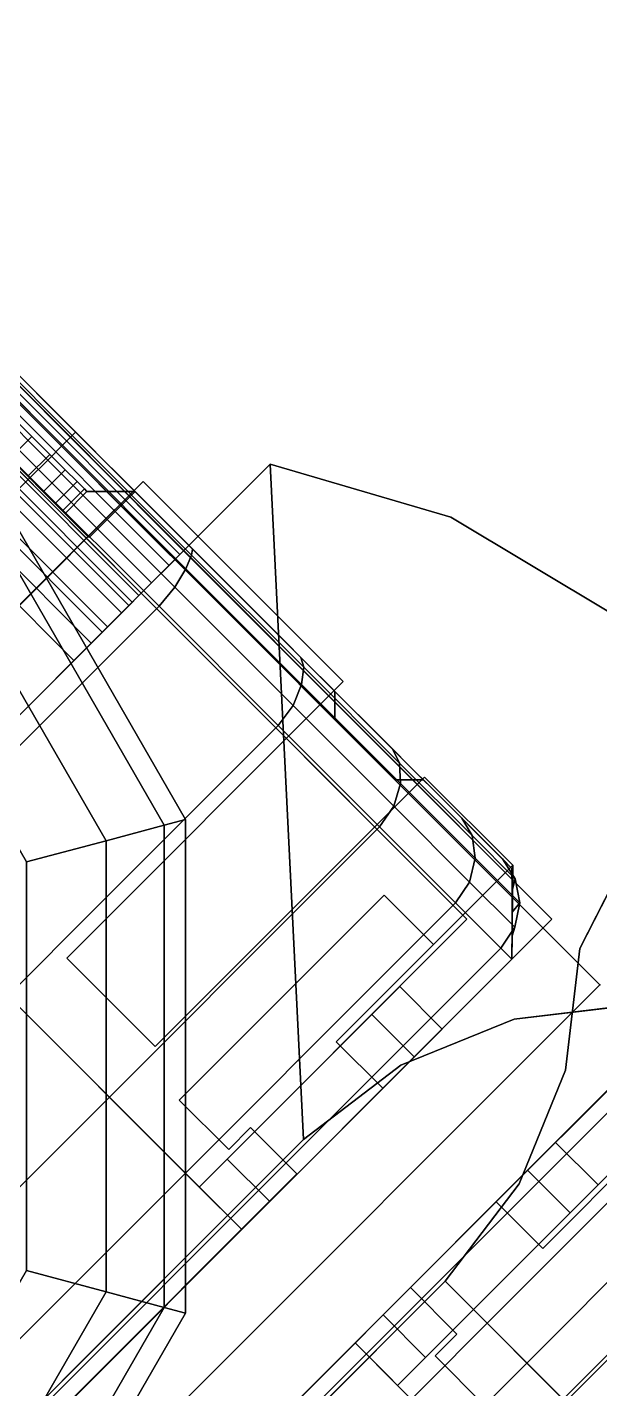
# Model space of a CAD drawing. Extents: x -170 to 1783, y -20 to 1205.
# Drawn here: x 171.926 to 172.498, y 409.606 to 410.965 of the extents above; entities that cross this region are included whole.
import ezdxf

# ---------------------------------------------------------------- set-up
doc = ezdxf.new("R2010")
doc.units = 0
doc.header["$LTSCALE"] = 96
doc.header["$MEASUREMENT"] = 0
for name, color, linetype in [('A-FURN-3-PANEL-GLIDE', 7, 'Continuous'), ('A-FURN-3-PANEL-RACE', 7, 'Continuous'), ('A-FURN-3-PANEL-SIDE1', 7, 'Continuous'), ('A-FURN-3-PANEL-TOPCAP', 7, 'Continuous'), ('A-FURN-3-PANEL-TRIM', 7, 'Continuous'), ('A-FURN-3-WKSF-TOP', 7, 'Continuous'), ('A-FURN-3-WKSF-TRIM', 7, 'Continuous'), ('A-FURN-P-PNLS', 7, 'Continuous'), ('MAIN_PANEL', 7, 'Continuous'), ('MAIN_WKSURF', 7, 'Continuous')]:
    doc.layers.add(name, color=color, linetype=linetype)

# ---------------------------------------------------------------- blocks, each defined once
blk = doc.blocks.new('EC-EFN-456')
at = {"layer": 'A-FURN-3-PANEL-RACE', "color": 40, "linetype": 'Continuous'}
for points, invisible_edges in [([(47.5, 0.4255, 0.3963), (0.5, 0.4255, 0.3963), (47.92, -0.0125, 0.3963), (47.92, 0.4255, 0.3963)], 3), ([(47.5, 0.4255, 0.4563), (47.86, 0.4255, 0.4563), (47.86, 0.0475, 0.4563), (0.5, 0.4255, 0.4563)], 12), ([(47.5, 0.4255, 0.3963), (47.92, 0.4255, 0.3963), (47.86, 0.4255, 0.4563), (47.5, 0.4255, 0.4563)], 2), ([(47.92, 0.4255, 0.3963), (47.92, 0.4255, 1.7894), (47.86, 0.4255, 1.7894), (47.86, 0.4255, 0.4563)], 8), ([(47.86, 0.4255, 1.7894), (47.86, 0.386, 1.7894), (47.86, 0.1819, 1.4986), (47.86, 0.4255, 0.4563)], 4), ([(47.86, 0.4255, 0.4563), (47.86, 0.1819, 1.4986), (47.86, 0.1425, 1.4986), (47.86, 0.0475, 0.4563)], 5), ([(47.86, 0.1425, 3.1951), (47.86, 0.4255, 3.245), (47.86, 0.4255, 3.515), (47.86, 0.0475, 3.515)], 8), ([(47.86, 0.4255, 3.515), (47.92, 0.4255, 3.515), (47.92, -0.0125, 3.515), (47.86, 0.0475, 3.515)], 4), ([(47.92, 0.386, 1.7894), (47.92, 0.4255, 1.7894), (47.92, 0.4255, 0.3963), (47.92, 0.1819, 1.4986)], 4), ([(47.92, 0.1819, 1.4986), (47.92, 0.4255, 0.3963), (47.92, -0.0125, 0.3963), (47.92, 0.1425, 1.4986)], 5), ([(47.92, 0.4255, 3.245), (47.92, 0.1425, 3.1951), (47.92, -0.0125, 3.515), (47.92, 0.4255, 3.515)], 2), ([(47.86, 0.0475, 0.4563), (47.86, 0.1425, 1.4986), (47.86, 0.1425, 3.1951), (47.86, 0.0475, 3.515)], 5), ([(47.92, 0.1425, 3.1951), (47.92, 0.1425, 1.4986), (47.92, -0.0125, 0.3963), (47.92, -0.0125, 3.515)], 10)]:
    blk.add_3dface(points, dxfattribs=dict(at, invisible_edges=invisible_edges))
for points in [[(47.86, 0.4255, 3.245), (47.92, 0.4255, 3.245), (47.92, 0.4255, 3.515), (47.86, 0.4255, 3.515)], [(47.92, 0.4255, 1.7894), (47.92, 0.386, 1.7894), (47.86, 0.386, 1.7894), (47.86, 0.4255, 1.7894)], [(47.86, 0.1425, 3.1951), (47.92, 0.1425, 3.1951), (47.92, 0.4255, 3.245), (47.86, 0.4255, 3.245)], [(47.92, 0.386, 1.7894), (47.92, 0.1819, 1.4986), (47.86, 0.1819, 1.4986), (47.86, 0.386, 1.7894)], [(47.92, 0.1819, 1.4986), (47.92, 0.1425, 1.4986), (47.86, 0.1425, 1.4986), (47.86, 0.1819, 1.4986)], [(47.86, 0.1425, 1.4986), (47.92, 0.1425, 1.4986), (47.92, 0.1425, 3.1951), (47.86, 0.1425, 3.1951)]]:
    blk.add_3dface(points, dxfattribs=at)
at = {"layer": 'A-FURN-3-PANEL-TOPCAP', "color": 60, "linetype": 'Continuous'}
for points, invisible_edges in [([(47.324, 2.02, 55.635), (47.324, -0.02, 55.635), (47.606, -0.02, 55.635), (47.606, 2.02, 55.635)], 5), ([(47.606, 2.02, 55.635), (47.606, -0.02, 55.635), (47.6259, 0, 55.635), (47.6259, 2, 55.635)], 5), ([(47.711, 2, 55.635), (47.711, 0, 55.635), (47.731, -0.02, 55.635), (47.731, 2.02, 55.635)], 5), ([(47.856, -0.02, 55.635), (47.856, 2.02, 55.635), (47.731, 2.02, 55.635), (47.731, -0.02, 55.635)], 5), ([(47.8715, 2.0047, 55.635), (47.856, 2.02, 55.635), (47.856, -0.02, 55.635), (47.8715, -0.0047, 55.635)], 10), ([(47.711, 0, 55.635), (47.711, 2, 55.635), (47.6259, 2, 55.635), (47.6259, 0, 55.635)], 5), ([(47.8715, -0.0047, 55.635), (47.8871, 0.0106, 55.635), (47.8871, 1.9894, 55.635), (47.8715, 2.0047, 55.635)], 10), ([(47.9035, 1.9727, 55.635), (47.8871, 1.9894, 55.635), (47.8871, 0.0106, 55.635), (47.9035, 0.0273, 55.635)], 10), ([(47.9035, 0.0273, 55.635), (47.92, 0.044, 55.635), (47.92, 1.956, 55.635), (47.9035, 1.9727, 55.635)], 8)]:
    blk.add_3dface(points, dxfattribs=dict(at, invisible_edges=invisible_edges))
for points in [[(47.5901, 0.044, 56.2528), (47.4216, 0.044, 56.3252), (47.4216, 1.956, 56.3252), (47.5901, 1.956, 56.2528)], [(47.7332, 0.044, 56.1382), (47.5901, 0.044, 56.2528), (47.5901, 1.956, 56.2528), (47.7332, 1.956, 56.1382)], [(47.8405, 0.044, 55.9895), (47.7332, 0.044, 56.1382), (47.7332, 1.956, 56.1382), (47.8405, 1.956, 55.9895)], [(47.9043, 0.044, 55.8177), (47.8405, 0.044, 55.9895), (47.8405, 1.956, 55.9895), (47.9043, 1.956, 55.8177)], [(47.92, 0.044, 55.635), (47.9043, 0.044, 55.8177), (47.9043, 1.956, 55.8177), (47.92, 1.956, 55.635)]]:
    blk.add_3dface(points, dxfattribs=at)
at = {"layer": 'A-FURN-3-PANEL-TRIM', "color": 60, "linetype": 'Continuous'}
for points, invisible_edges in [([(47.4, 2.1348, 3.5747), (47.4, 0.3185, 3.5747), (47.9, 0.3185, 3.5747), (47.9, 1.6815, 3.5747)], 10), ([(47.4, 2.1348, 4.2397), (47.9, 1.6815, 4.2397), (47.9, 0.3185, 4.2397), (47.4, 0.3185, 4.2397)], 5), ([(47.605, -0.0328, 55.635), (47.3224, -0.0328, 55.635), (47.3224, 2.0328, 55.635), (47.605, 2.0328, 55.635)], 8), ([(47.8543, 1.6527, 55.635), (47.9198, 1.6527, 55.635), (47.9198, 0.3473, 55.635), (47.8543, 0.3473, 55.635)], 8), ([(47.8543, 0.3782, 55.635), (47.7845, 0.3782, 55.635), (47.7845, 1.6218, 55.635), (47.8543, 1.6218, 55.635)], 10), ([(47.9, 0.3185, 3.8013), (47.4, -0.1348, 3.8013), (47.9639, 0.0847, 3.8013), (47.9163, 0.1973, 3.8013)], 3), ([(47.9, 0.3185, 4.013), (47.9163, 0.1973, 4.013), (47.9639, 0.0847, 4.013), (47.4, -0.1348, 4.013)], 12), ([(47.9, 0.3185, 3.8013), (47.4, 0.3185, 3.8013), (47.4, -0.1348, 3.8013)], 12), ([(47.4, -0.1348, 4.013), (47.4, 0.3185, 4.013), (47.9, 0.3185, 4.013)], 12), ([(47.9198, 0.2263, 55.635), (47.92, 0.044, 55.635), (47.8543, -0.0228, 55.635), (47.8543, 0.2263, 55.635)], 4), ([(47.9639, 0.0847, 3.8013), (47.4, -0.1348, 3.8013), (48.0735, -0.1159, 3.8013), (48.0395, -0.0114, 3.8013)], 3), ([(47.9639, 0.0847, 4.013), (48.0395, -0.0114, 4.013), (48.0735, -0.1159, 4.013), (47.4, -0.1348, 4.013)], 12)]:
    blk.add_3dface(points, dxfattribs=dict(at, invisible_edges=invisible_edges))
for points in [[(47.9, 1.6815, 4.2397), (47.9, 1.6815, 3.5747), (47.9, 0.3185, 3.5747), (47.9, 0.3185, 4.2397)], [(47.9198, 1.6527, 55.635), (47.9198, 1.6527, 4.2397), (47.9198, 0.3473, 4.2397), (47.9198, 0.3473, 55.635)], [(47.8543, 0.3782, 4.2397), (47.7845, 0.3782, 4.2397), (47.7845, 0.3782, 55.635), (47.8543, 0.3782, 55.635)], [(47.7845, 0.3782, 55.635), (47.7845, 0.3782, 4.2397), (47.7845, 0.0891, 4.2397), (47.7845, 0.0891, 55.635)], [(47.8543, 0.3473, 55.635), (47.8543, 0.3473, 4.2397), (47.8543, 0.3782, 4.2397), (47.8543, 0.3782, 55.635)], [(47.7299, -0.0228, 55.635), (47.7299, -0.0228, 4.2397), (47.7299, 0.3574, 4.2397), (47.7299, 0.3574, 55.635)], [(47.9198, 0.3473, 4.2397), (47.8543, 0.3473, 4.2397), (47.8543, 0.3473, 55.635), (47.9198, 0.3473, 55.635)], [(47.9, 0.3185, 4.2397), (47.9, 0.3185, 4.013), (47.4, 0.3185, 4.013), (47.4, 0.3185, 4.2397)], [(47.4, 0.3185, 3.8013), (47.9, 0.3185, 3.8013), (47.9, 0.3185, 3.5747), (47.4, 0.3185, 3.5747)], [(47.9, 0.3185, 3.8013), (47.9163, 0.1973, 3.8013), (47.9163, 0.1973, 4.013), (47.9, 0.3185, 4.013)], [(47.8543, 0.2263, 4.2397), (47.9198, 0.2263, 4.2397), (47.9198, 0.2263, 55.635), (47.8543, 0.2263, 55.635)], [(47.8543, 0.0891, 55.635), (47.8543, 0.0891, 4.2397), (47.8543, 0.2263, 4.2397), (47.8543, 0.2263, 55.635)], [(47.9198, 0.2263, 55.635), (47.9198, 0.2263, 4.2397), (47.9198, 0.044, 4.2397), (47.92, 0.044, 55.635)], [(47.9163, 0.1973, 3.8013), (47.9639, 0.0847, 3.8013), (47.9639, 0.0847, 4.013), (47.9163, 0.1973, 4.013)], [(47.9639, 0.0847, 3.8013), (48.0395, -0.0114, 3.8013), (48.0395, -0.0114, 4.013), (47.9639, 0.0847, 4.013)], [(48.0395, -0.0114, 3.8013), (48.0735, -0.1159, 3.8013), (48.0735, -0.1159, 4.013), (48.0395, -0.0114, 4.013)]]:
    blk.add_3dface(points, dxfattribs=at)
at = {"layer": 'A-FURN-P-PNLS', "color": 60, "linetype": 'Continuous'}
blk.add_line((48, 2), (48, 0), dxfattribs=at)
blk = doc.blocks.new('EC-EFN-244')
at = {"layer": 'A-FURN-3-PANEL-GLIDE', "color": 20, "linetype": 'Continuous'}
for points in [[(0.0798, 0.5351, 0.2464), (0.0608, 0.5241, 0.1642), (-0.0668, 1, 0.1642), (-0.0447, 1, 0.2464)], [(0.0608, 0.5241, 0.1642), (0.0798, 0.5351, 0.0821), (-0.0447, 1, 0.0821), (-0.0668, 1, 0.1642)], [(0.1319, 0.5652, 0.3065), (0.0798, 0.5351, 0.2464), (-0.0447, 1, 0.2464), (0.0154, 1, 0.3065)], [(0.0798, 0.5351, 0.0821), (0.1319, 0.5652, 0.022), (0.0154, 1, 0.022), (-0.0447, 1, 0.0821)], [(0.203, 0.6063, 0.3285), (0.1319, 0.5652, 0.3065), (0.0154, 1, 0.3065), (0.0975, 1, 0.3285)], [(0.1319, 0.5652, 0.022), (0.203, 0.6063), (0.0975, 1), (0.0154, 1, 0.022)], [(0.4912, 0.318, 0.3285), (0.4502, 0.2469, 0.3065), (0.1319, 0.5652, 0.3065), (0.203, 0.6063, 0.3285)], [(0.4502, 0.2469, 0.022), (0.4912, 0.318), (0.203, 0.6063), (0.1319, 0.5652, 0.022)], [(0.4502, 0.2469, 0.3065), (0.4201, 0.1948, 0.2464), (0.0798, 0.5351, 0.2464), (0.1319, 0.5652, 0.3065)], [(0.4201, 0.1948, 0.0821), (0.4502, 0.2469, 0.022), (0.1319, 0.5652, 0.022), (0.0798, 0.5351, 0.0821)], [(0.4201, 0.1948, 0.2464), (0.4091, 0.1758, 0.1642), (0.0608, 0.5241, 0.1642), (0.0798, 0.5351, 0.2464)], [(0.4091, 0.1758, 0.1642), (0.4201, 0.1948, 0.0821), (0.0798, 0.5351, 0.0821), (0.0608, 0.5241, 0.1642)], [(0.885, 0.2125, 0.3285), (0.885, 0.1304, 0.3065), (0.4502, 0.2469, 0.3065), (0.4912, 0.318, 0.3285)], [(0.885, 0.1304, 0.022), (0.885, 0.2125), (0.4912, 0.318), (0.4502, 0.2469, 0.022)], [(0.885, 0.1304, 0.3065), (0.885, 0.0703, 0.2464), (0.4201, 0.1948, 0.2464), (0.4502, 0.2469, 0.3065)], [(0.885, 0.0703, 0.0821), (0.885, 0.1304, 0.022), (0.4502, 0.2469, 0.022), (0.4201, 0.1948, 0.0821)], [(0.885, 0.0703, 0.2464), (0.885, 0.0483, 0.1642), (0.4091, 0.1758, 0.1642), (0.4201, 0.1948, 0.2464)], [(0.885, 0.0483, 0.1642), (0.885, 0.0703, 0.0821), (0.4201, 0.1948, 0.0821), (0.4091, 0.1758, 0.1642)]]:
    blk.add_3dface(points, dxfattribs=at)
at = {"layer": 'A-FURN-3-PANEL-RACE', "color": 40, "linetype": 'Continuous'}
for points, invisible_edges in [([(0.5, 0.4255, 0.3963), (0.08, 0.4255, 0.3963), (0.08, -0.0125, 0.3963), (23.92, -0.0125, 0.3963)], 8), ([(0.08, 0.386, 1.7894), (0.08, 0.1819, 1.4986), (0.08, 0.4255, 0.3963), (0.08, 0.4255, 1.7894)], 2), ([(0.08, 0.4255, 0.3963), (0.14, 0.4255, 0.4563), (0.14, 0.4255, 1.7894), (0.08, 0.4255, 1.7894)], 1), ([(0.08, 0.1819, 1.4986), (0.08, 0.1425, 1.4986), (0.08, -0.0125, 0.3963), (0.08, 0.4255, 0.3963)], 10), ([(0.5, 0.4255, 0.3963), (0.5, 0.4255, 0.4563), (0.14, 0.4255, 0.4563), (0.08, 0.4255, 0.3963)], 4), ([(0.08, 0.4255, 3.245), (0.08, 0.4255, 3.515), (0.08, -0.0125, 3.515), (0.08, 0.1425, 3.1951)], 4), ([(0.14, 0.4255, 3.515), (0.14, 0.0475, 3.515), (0.08, -0.0125, 3.515), (0.08, 0.4255, 3.515)], 2), ([(0.5, 0.4255, 0.4563), (23.86, 0.0475, 0.4563), (0.14, 0.0475, 0.4563), (0.14, 0.4255, 0.4563)], 1), ([(0.14, 0.4255, 1.7894), (0.14, 0.4255, 0.4563), (0.14, 0.1819, 1.4986), (0.14, 0.386, 1.7894)], 2), ([(0.14, 0.4255, 0.4563), (0.14, 0.0475, 0.4563), (0.14, 0.1425, 1.4986), (0.14, 0.1819, 1.4986)], 10), ([(0.14, 0.1425, 3.1951), (0.14, 0.0475, 3.515), (0.14, 0.4255, 3.515), (0.14, 0.4255, 3.245)], 1), ([(0.08, 0.1425, 3.1951), (0.08, -0.0125, 3.515), (0.08, -0.0125, 0.3963), (0.08, 0.1425, 1.4986)], 5), ([(0.14, 0.0475, 0.4563), (0.14, 0.0475, 3.515), (0.14, 0.1425, 3.1951), (0.14, 0.1425, 1.4986)], 10), ([(0.6, 0.1425, 4.1797), (0.6, 0.1425, 4.2397), (0.6, 0.1024, 4.2344), (0.6, 0.1179, 4.1764)], 4), ([(0.6, 0.1179, 4.1764), (0.6, 0.1024, 4.2344), (0.6, 0.065, 4.2189), (0.6, 0.095, 4.1669)], 5), ([(0.6, 0.095, 4.1669), (0.6, 0.065, 4.2189), (0.6, 0.0329, 4.1943), (0.6, 0.0753, 4.1519)], 5), ([(0.6, 0.0753, 4.1519), (0.6, 0.0329, 4.1943), (0.6, 0.0082, 4.1622), (0.6, 0.0602, 4.1322)], 5), ([(0.6, 0.0602, 4.1322), (0.6, 0.0082, 4.1622), (0.6, -0.0072, 4.1248), (0.6, 0.0507, 4.1093)], 5), ([(0.14, 0.0475, 3.515), (0.6, 0.0475, 3.515), (0.6, -0.0125, 3.515), (0.08, -0.0125, 3.515)], 8), ([(0.14, 0.0475, 0.4563), (23.86, 0.0475, 0.4563), (23.86, 0.0475, 3.515), (0.14, 0.0475, 3.515)], 4), ([(0.6, 0.0507, 4.1093), (0.6, -0.0072, 4.1248), (0.6, -0.0125, 4.0847), (0.6, 0.0475, 4.0847)], 5), ([(0.6, 0.0475, 3.515), (23.4, 0.0475, 3.515), (23.4, 0.0475, 4.0847), (0.6, 0.0475, 4.0847)], 1), ([(0.6, 0.0475, 3.515), (0.6, 0.0475, 4.0847), (0.6, -0.0125, 4.0847), (0.6, -0.0125, 3.515)], 2), ([(23.92, -0.0125, 3.515), (23.92, -0.0125, 0.3963), (0.08, -0.0125, 0.3963), (0.08, -0.0125, 3.515)], 8), ([(23.4, -0.0125, 4.0847), (23.4, -0.0125, 3.515), (0.6, -0.0125, 3.515), (0.6, -0.0125, 4.0847)], 2)]:
    blk.add_3dface(points, dxfattribs=dict(at, invisible_edges=invisible_edges))
for points in [[(0.08, 0.4255, 1.7894), (0.14, 0.4255, 1.7894), (0.14, 0.386, 1.7894), (0.08, 0.386, 1.7894)], [(0.14, 0.4255, 3.245), (0.14, 0.4255, 3.515), (0.08, 0.4255, 3.515), (0.08, 0.4255, 3.245)], [(0.14, 0.1425, 3.1951), (0.14, 0.4255, 3.245), (0.08, 0.4255, 3.245), (0.08, 0.1425, 3.1951)], [(0.08, 0.386, 1.7894), (0.14, 0.386, 1.7894), (0.14, 0.1819, 1.4986), (0.08, 0.1819, 1.4986)], [(0.08, 0.1819, 1.4986), (0.14, 0.1819, 1.4986), (0.14, 0.1425, 1.4986), (0.08, 0.1425, 1.4986)], [(0.14, 0.1425, 1.4986), (0.14, 0.1425, 3.1951), (0.08, 0.1425, 3.1951), (0.08, 0.1425, 1.4986)], [(23.4, 0.1425, 4.1797), (23.4, 0.1425, 4.2397), (0.6, 0.1425, 4.2397), (0.6, 0.1425, 4.1797)], [(23.4, 0.1425, 4.2397), (23.4, 0.1024, 4.2344), (0.6, 0.1024, 4.2344), (0.6, 0.1425, 4.2397)], [(0.6, 0.1425, 4.1797), (0.6, 0.1179, 4.1764), (23.4, 0.1179, 4.1764), (23.4, 0.1425, 4.1797)], [(0.6, 0.1179, 4.1764), (0.6, 0.095, 4.1669), (23.4, 0.095, 4.1669), (23.4, 0.1179, 4.1764)], [(23.4, 0.1024, 4.2344), (23.4, 0.065, 4.2189), (0.6, 0.065, 4.2189), (0.6, 0.1024, 4.2344)], [(0.6, 0.095, 4.1669), (0.6, 0.0753, 4.1519), (23.4, 0.0753, 4.1519), (23.4, 0.095, 4.1669)], [(0.6, 0.0753, 4.1519), (0.6, 0.0602, 4.1322), (23.4, 0.0602, 4.1322), (23.4, 0.0753, 4.1519)], [(23.4, 0.065, 4.2189), (23.4, 0.0329, 4.1943), (0.6, 0.0329, 4.1943), (0.6, 0.065, 4.2189)], [(0.6, 0.0602, 4.1322), (0.6, 0.0507, 4.1093), (23.4, 0.0507, 4.1093), (23.4, 0.0602, 4.1322)], [(0.6, 0.0507, 4.1093), (0.6, 0.0475, 4.0847), (23.4, 0.0475, 4.0847), (23.4, 0.0507, 4.1093)], [(23.4, 0.0329, 4.1943), (23.4, 0.0082, 4.1622), (0.6, 0.0082, 4.1622), (0.6, 0.0329, 4.1943)], [(23.4, 0.0082, 4.1622), (23.4, -0.0072, 4.1248), (0.6, -0.0072, 4.1248), (0.6, 0.0082, 4.1622)], [(23.4, -0.0072, 4.1248), (23.4, -0.0125, 4.0847), (0.6, -0.0125, 4.0847), (0.6, -0.0072, 4.1248)]]:
    blk.add_3dface(points, dxfattribs=at)
at = {"layer": 'A-FURN-3-PANEL-SIDE1', "color": 7, "linetype": 'Continuous'}
for points in [[(23.3224, 1.955, 43.7401), (23.3228, 0.045, 43.7401), (0.6776, 0.045, 43.7401), (0.6776, 1.955, 43.7401)], [(0.6776, 0.045, 4.2397), (0.6776, 1.955, 4.2397), (0.6776, 1.955, 43.7401), (0.6776, 0.045, 43.7401)], [(23.3224, 0.045, 4.2397), (23.3224, 1.955, 4.2397), (0.6776, 1.955, 4.2397), (0.6776, 0.045, 4.2397)], [(23.3228, 0.045, 43.7401), (23.3224, 0.045, 4.2397), (0.6776, 0.045, 4.2397), (0.6776, 0.045, 43.7401)]]:
    blk.add_3dface(points, dxfattribs=at)
at = {"layer": 'A-FURN-3-PANEL-TOPCAP', "color": 60, "linetype": 'Continuous'}
for points, invisible_edges in [([(0.1285, -0.0047, 43.635), (0.144, -0.02, 43.635), (0.144, 2.02, 43.635), (0.1285, 2.0047, 43.635)], 10), ([(0.144, -0.02, 43.635), (0.269, -0.02, 43.635), (0.269, 2.02, 43.635), (0.144, 2.02, 43.635)], 10), ([(0.289, 2, 43.635), (0.269, 2.02, 43.635), (0.269, -0.02, 43.635), (0.289, 0, 43.635)], 10), ([(0.394, 2.02, 43.635), (0.3741, 2, 43.635), (0.3741, 0, 43.635), (0.394, -0.02, 43.635)], 10), ([(0.676, 2.02, 43.635), (0.394, 2.02, 43.635), (0.394, -0.02, 43.635), (0.676, -0.02, 43.635)], 10), ([(0.1285, 2.0047, 43.635), (0.1129, 1.9894, 43.635), (0.1129, 0.0106, 43.635), (0.1285, -0.0047, 43.635)], 10), ([(0.289, 0, 43.635), (0.3741, 0, 43.635), (0.3741, 2, 43.635), (0.289, 2, 43.635)], 10), ([(0.0965, 0.0273, 43.635), (0.1129, 0.0106, 43.635), (0.1129, 1.9894, 43.635), (0.0965, 1.9727, 43.635)], 10), ([(0.0965, 1.9727, 43.635), (0.08, 1.956, 43.635), (0.08, 0.044, 43.635), (0.0965, 0.0273, 43.635)], 8), ([(0.815, 0.045, 43.7401), (0.815, -0.02, 43.7741), (23.185, 0.014, 43.7401), (23.185, 0.045, 43.7401)], 1), ([(0.676, -0.02, 43.635), (0.6807, -0.02, 43.671), (0.7136, 0.014, 43.6622), (0.71, 0.014, 43.635)], 2), ([(0.6807, -0.02, 43.671), (0.6946, -0.02, 43.7045), (0.724, 0.014, 43.6875), (0.7136, 0.014, 43.6622)], 10), ([(0.6946, -0.02, 43.7045), (0.7167, -0.02, 43.7333), (0.7407, 0.014, 43.7093), (0.724, 0.014, 43.6875)], 10), ([(0.7167, -0.02, 43.7333), (0.7455, -0.02, 43.7554), (0.7625, 0.014, 43.726), (0.7407, 0.014, 43.7093)], 10), ([(0.7455, -0.02, 43.7554), (0.779, -0.02, 43.7693), (0.7878, 0.014, 43.7365), (0.7625, 0.014, 43.726)], 10), ([(0.779, -0.02, 43.7693), (0.815, -0.02, 43.7741), (0.815, 0.014, 43.7401), (0.7878, 0.014, 43.7365)], 10), ([(23.185, -0.02, 43.7741), (23.185, 0.014, 43.7401), (0.815, 0.014, 43.7401), (0.815, -0.02, 43.7741)], 5), ([(0.269, -0.02, 43.635), (0.2783, -0.02, 43.7687), (0.2976, 0, 43.7635), (0.289, 0, 43.635)], 2), ([(0.2783, -0.02, 43.7687), (0.3232, -0.02, 43.8949), (0.3405, 0, 43.8849), (0.2976, 0, 43.7635)], 10), ([(0.289, 0, 43.635), (0.2976, 0, 43.7635), (0.3798, 0, 43.7415), (0.3741, 0, 43.635)], 2), ([(0.2976, 0, 43.7635), (0.3405, 0, 43.8849), (0.4142, 0, 43.8424), (0.3798, 0, 43.7415)], 10), ([(0.3232, -0.02, 43.8949), (0.4005, -0.02, 44.0044), (0.4146, 0, 43.9903), (0.3405, 0, 43.8849)], 10), ([(0.3405, 0, 43.8849), (0.4146, 0, 43.9903), (0.4748, 0, 43.9301), (0.4142, 0, 43.8424)], 10), ([(0.3741, 0, 43.635), (0.3798, 0, 43.7415), (0.399, -0.02, 43.7363), (0.394, -0.02, 43.635)], 2), ([(0.3798, 0, 43.7415), (0.4142, 0, 43.8424), (0.4315, -0.02, 43.8323), (0.399, -0.02, 43.7363)], 10), ([(0.4005, -0.02, 44.0044), (0.5044, -0.02, 44.0891), (0.5144, 0, 44.0717), (0.4146, 0, 43.9903)], 10), ([(0.4142, 0, 43.8424), (0.4748, 0, 43.9301), (0.4889, -0.02, 43.9159), (0.4315, -0.02, 43.8323)], 10), ([(0.4146, 0, 43.9903), (0.5144, 0, 44.0717), (0.5569, 0, 43.998), (0.4748, 0, 43.9301)], 10), ([(0.4748, 0, 43.9301), (0.5569, 0, 43.998), (0.5669, -0.02, 43.9807), (0.4889, -0.02, 43.9159)], 10), ([(0.5044, -0.02, 44.0891), (0.6273, -0.02, 44.1426), (0.6324, 0, 44.1232), (0.5144, 0, 44.0717)], 10), ([(0.5144, 0, 44.0717), (0.6324, 0, 44.1232), (0.6544, 0, 44.0411), (0.5569, 0, 43.998)], 10), ([(0.5569, 0, 43.998), (0.6544, 0, 44.0411), (0.6596, -0.02, 44.0218), (0.5669, -0.02, 43.9807)], 10), ([(0.6273, -0.02, 44.1426), (0.76, -0.02, 44.161), (0.76, 0, 44.141), (0.6324, 0, 44.1232)], 10), ([(0.6324, 0, 44.1232), (0.76, 0, 44.141), (0.76, 0, 44.056), (0.6544, 0, 44.0411)], 10), ([(0.6544, 0, 44.0411), (0.76, 0, 44.056), (0.76, -0.02, 44.036), (0.6596, -0.02, 44.0218)], 10), ([(0.76, -0.02, 44.161), (23.24, -0.02, 44.161), (23.24, 0, 44.141), (0.76, 0, 44.141)], 10), ([(23.24, 0, 44.056), (0.76, 0, 44.056), (0.76, 0, 44.141), (23.24, 0, 44.141)], 10), ([(0.76, 0, 44.056), (23.24, 0, 44.056), (23.24, -0.02, 44.036), (0.76, -0.02, 44.036)], 10), ([(0.144, -0.02, 43.635), (0.1575, -0.02, 43.8011), (0.2783, -0.02, 43.7687), (0.269, -0.02, 43.635)], 2), ([(0.1575, -0.02, 43.8011), (0.2149, -0.02, 43.9575), (0.3232, -0.02, 43.8949), (0.2783, -0.02, 43.7687)], 10), ([(0.2149, -0.02, 43.9575), (0.3121, -0.02, 44.0929), (0.4005, -0.02, 44.0044), (0.3232, -0.02, 43.8949)], 10), ([(0.3121, -0.02, 44.0929), (0.4419, -0.02, 44.1974), (0.5044, -0.02, 44.0891), (0.4005, -0.02, 44.0044)], 10), ([(0.6807, -0.02, 43.671), (0.676, -0.02, 43.635), (0.394, -0.02, 43.635), (0.399, -0.02, 43.7363)], 8), ([(0.6946, -0.02, 43.7045), (0.6807, -0.02, 43.671), (0.399, -0.02, 43.7363), (0.4315, -0.02, 43.8323)], 10), ([(0.4315, -0.02, 43.8323), (0.4889, -0.02, 43.9159), (0.7167, -0.02, 43.7333), (0.6946, -0.02, 43.7045)], 10), ([(0.4419, -0.02, 44.1974), (0.5949, -0.02, 44.2633), (0.6273, -0.02, 44.1426), (0.5044, -0.02, 44.0891)], 10), ([(0.7455, -0.02, 43.7554), (0.7167, -0.02, 43.7333), (0.4889, -0.02, 43.9159), (0.5669, -0.02, 43.9807)], 10), ([(0.5669, -0.02, 43.9807), (0.6596, -0.02, 44.0218), (0.779, -0.02, 43.7693), (0.7455, -0.02, 43.7554)], 10), ([(0.5949, -0.02, 44.2633), (0.76, -0.02, 44.286), (0.76, -0.02, 44.161), (0.6273, -0.02, 44.1426)], 10), ([(0.815, -0.02, 43.7741), (0.779, -0.02, 43.7693), (0.6596, -0.02, 44.0218), (0.76, -0.02, 44.036)], 10), ([(0.76, -0.02, 44.161), (0.76, -0.02, 44.286), (23.24, -0.02, 44.286), (23.24, -0.02, 44.161)], 5), ([(23.185, -0.02, 43.7741), (0.815, -0.02, 43.7741), (0.76, -0.02, 44.036), (23.24, -0.02, 44.036)], 10)]:
    blk.add_3dface(points, dxfattribs=dict(at, invisible_edges=invisible_edges))
for points in [[(0.0957, 0.044, 43.8177), (0.08, 0.044, 43.635), (0.08, 1.956, 43.635), (0.0957, 1.956, 43.8177)], [(0.1595, 0.044, 43.9895), (0.0957, 0.044, 43.8177), (0.0957, 1.956, 43.8177), (0.1595, 1.956, 43.9895)], [(0.2668, 0.044, 44.1382), (0.1595, 0.044, 43.9895), (0.1595, 1.956, 43.9895), (0.2668, 1.956, 44.1382)], [(0.4099, 0.044, 44.2528), (0.2668, 0.044, 44.1382), (0.2668, 1.956, 44.1382), (0.4099, 1.956, 44.2528)], [(0.5783, 0.044, 44.3252), (0.4099, 0.044, 44.2528), (0.4099, 1.956, 44.2528), (0.5783, 1.956, 44.3252)], [(0.76, 0.044, 44.35), (0.5783, 0.044, 44.3252), (0.5783, 1.956, 44.3252), (0.76, 1.956, 44.35)], [(0.76, 0.044, 44.35), (0.76, 1.956, 44.35), (23.24, 1.956, 44.35), (23.24, 0.044, 44.35)], [(0.0965, 0.0273, 43.635), (0.08, 0.044, 43.635), (0.0957, 0.044, 43.8177), (0.1006, 0.0195, 43.8155)], [(0.1006, 0.0195, 43.8155), (0.0957, 0.044, 43.8177), (0.1595, 0.044, 43.9895), (0.1644, 0.0195, 43.9859)], [(0.1644, 0.0195, 43.9859), (0.1595, 0.044, 43.9895), (0.2668, 0.044, 44.1382), (0.2713, 0.0195, 44.1337)], [(0.2713, 0.0195, 44.1337), (0.2668, 0.044, 44.1382), (0.4099, 0.044, 44.2528), (0.4136, 0.0195, 44.248)], [(0.4136, 0.0195, 44.248), (0.4099, 0.044, 44.2528), (0.5783, 0.044, 44.3252), (0.5806, 0.0195, 44.3203)], [(0.5806, 0.0195, 44.3203), (0.5783, 0.044, 44.3252), (0.76, 0.044, 44.35), (0.76, 0.0195, 44.3451)], [(0.71, 0.045, 43.635), (0.676, 0.045, 43.635), (0.676, -0.02, 43.635), (0.71, 0.014, 43.635)], [(0.7136, 0.045, 43.6622), (0.71, 0.045, 43.635), (0.71, 0.014, 43.635), (0.7136, 0.014, 43.6622)], [(0.724, 0.045, 43.6875), (0.7136, 0.045, 43.6622), (0.7136, 0.014, 43.6622), (0.724, 0.014, 43.6875)], [(0.7407, 0.045, 43.7093), (0.724, 0.045, 43.6875), (0.724, 0.014, 43.6875), (0.7407, 0.014, 43.7093)], [(0.7625, 0.045, 43.726), (0.7407, 0.045, 43.7093), (0.7407, 0.014, 43.7093), (0.7625, 0.014, 43.726)], [(0.76, 0.0195, 44.3451), (0.76, 0.044, 44.35), (23.24, 0.044, 44.35), (23.24, 0.0195, 44.3451)], [(0.7878, 0.045, 43.7365), (0.7625, 0.045, 43.726), (0.7625, 0.014, 43.726), (0.7878, 0.014, 43.7365)], [(0.815, 0.045, 43.7401), (0.7878, 0.045, 43.7365), (0.7878, 0.014, 43.7365), (0.815, 0.014, 43.7401)], [(0.1129, 0.0106, 43.635), (0.0965, 0.0273, 43.635), (0.1006, 0.0195, 43.8155), (0.1143, -0.0013, 43.8104)], [(0.1143, -0.0013, 43.8104), (0.1006, 0.0195, 43.8155), (0.1644, 0.0195, 43.9859), (0.1774, -0.0013, 43.977)], [(0.1774, -0.0013, 43.977), (0.1644, 0.0195, 43.9859), (0.2713, 0.0195, 44.1337), (0.2828, -0.0013, 44.1222)], [(0.2828, -0.0013, 44.1222), (0.2713, 0.0195, 44.1337), (0.4136, 0.0195, 44.248), (0.4225, -0.0013, 44.2349)], [(0.4225, -0.0013, 44.2349), (0.4136, 0.0195, 44.248), (0.5806, 0.0195, 44.3203), (0.5856, -0.0013, 44.3065)], [(0.5856, -0.0013, 44.3065), (0.5806, 0.0195, 44.3203), (0.76, 0.0195, 44.3451), (0.76, -0.0013, 44.3313)], [(0.76, -0.0013, 44.3313), (0.76, 0.0195, 44.3451), (23.24, 0.0195, 44.3451), (23.24, -0.0013, 44.3313)], [(0.1285, -0.0047, 43.635), (0.1129, 0.0106, 43.635), (0.1143, -0.0013, 43.8104), (0.1344, -0.0151, 43.8047)], [(0.1344, -0.0151, 43.8047), (0.1143, -0.0013, 43.8104), (0.1774, -0.0013, 43.977), (0.1955, -0.0151, 43.9663)], [(0.144, -0.02, 43.635), (0.1285, -0.0047, 43.635), (0.1344, -0.0151, 43.8047), (0.1575, -0.02, 43.8011)], [(0.1955, -0.0151, 43.9663), (0.1774, -0.0013, 43.977), (0.2828, -0.0013, 44.1222), (0.2978, -0.0151, 44.1072)], [(0.2978, -0.0151, 44.1072), (0.2828, -0.0013, 44.1222), (0.4225, -0.0013, 44.2349), (0.4331, -0.0151, 44.2168)], [(0.4331, -0.0151, 44.2168), (0.4225, -0.0013, 44.2349), (0.5856, -0.0013, 44.3065), (0.5913, -0.0151, 44.2864)], [(0.5913, -0.0151, 44.2864), (0.5856, -0.0013, 44.3065), (0.76, -0.0013, 44.3313), (0.76, -0.0151, 44.3105)], [(0.76, -0.0151, 44.3105), (0.76, -0.0013, 44.3313), (23.24, -0.0013, 44.3313), (23.24, -0.0151, 44.3105)], [(0.1575, -0.02, 43.8011), (0.1344, -0.0151, 43.8047), (0.1955, -0.0151, 43.9663), (0.2149, -0.02, 43.9575)], [(0.2149, -0.02, 43.9575), (0.1955, -0.0151, 43.9663), (0.2978, -0.0151, 44.1072), (0.3121, -0.02, 44.0929)], [(0.3121, -0.02, 44.0929), (0.2978, -0.0151, 44.1072), (0.4331, -0.0151, 44.2168), (0.4419, -0.02, 44.1974)], [(0.4419, -0.02, 44.1974), (0.4331, -0.0151, 44.2168), (0.5913, -0.0151, 44.2864), (0.5949, -0.02, 44.2633)], [(0.5949, -0.02, 44.2633), (0.5913, -0.0151, 44.2864), (0.76, -0.0151, 44.3105), (0.76, -0.02, 44.286)], [(0.76, -0.02, 44.286), (0.76, -0.0151, 44.3105), (23.24, -0.0151, 44.3105), (23.24, -0.02, 44.286)]]:
    blk.add_3dface(points, dxfattribs=at)
at = {"layer": 'A-FURN-3-PANEL-TRIM', "color": 60, "linetype": 'Continuous'}
for points, invisible_edges in [([(0.395, 2.0328, 43.635), (0.6776, 2.0328, 43.635), (0.6776, -0.0328, 43.635), (0.395, -0.0328, 43.635)], 8), ([(0.6, -0.1348, 3.5747), (0.6, 1.6815, 3.5747), (0.1, 1.6815, 3.5747), (0.1, 0.3185, 3.5747)], 10), ([(0.6, -0.1348, 4.2397), (0.1, 0.3185, 4.2397), (0.1, 1.6815, 4.2397), (0.6, 1.6815, 4.2397)], 5), ([(0.1457, 0.3473, 43.635), (0.0802, 0.3473, 43.635), (0.0802, 1.6527, 43.635), (0.1457, 1.6527, 43.635)], 8), ([(0.2701, 1.6426, 43.635), (0.395, 1.6426, 43.635), (0.395, 0.3574, 43.635), (0.2701, 0.3574, 43.635)], 10), ([(0.1457, 1.6218, 43.635), (0.2155, 1.6218, 43.635), (0.2155, 0.3782, 43.635), (0.1457, 0.3782, 43.635)], 10), ([(0.0361, 0.0847, 3.5747), (0.6, -0.1348, 3.5747), (0.1, 0.3185, 3.5747), (0.0837, 0.1973, 3.5747)], 3), ([(0.0361, 0.0847, 4.2397), (0.0837, 0.1973, 4.2397), (0.1, 0.3185, 4.2397), (0.6, -0.1348, 4.2397)], 12), ([(0.0361, 0.0847, 3.8013), (0.0837, 0.1973, 3.8013), (0.1, 0.3185, 3.8013), (0.6, -0.1348, 3.8013)], 12), ([(0.0361, 0.0847, 4.013), (0.6, -0.1348, 4.013), (0.1, 0.3185, 4.013), (0.0837, 0.1973, 4.013)], 3), ([(-0.0735, -0.1159, 3.5747), (0.6, -0.1348, 3.5747), (0.0361, 0.0847, 3.5747), (-0.0395, -0.0114, 3.5747)], 3), ([(-0.0735, -0.1159, 4.2397), (-0.0395, -0.0114, 4.2397), (0.0361, 0.0847, 4.2397), (0.6, -0.1348, 4.2397)], 12), ([(-0.0735, -0.1159, 3.8013), (-0.0395, -0.0114, 3.8013), (0.0361, 0.0847, 3.8013), (0.6, -0.1348, 3.8013)], 12), ([(-0.0735, -0.1159, 4.013), (0.6, -0.1348, 4.013), (0.0361, 0.0847, 4.013), (-0.0395, -0.0114, 4.013)], 3), ([(0.2155, 0.0891, 4.2397), (0.2155, 0.0891, 43.635), (0.1457, 0.0891, 43.635), (0.1457, 0.0891, 4.2397)], 2), ([(0.1457, -0.0228, 43.635), (0.1457, 0.0891, 43.635), (0.2155, 0.0891, 43.635), (0.2701, -0.0228, 43.635)], 6), ([(0.065, -0.269, 3.5747), (0.6, -0.1348, 3.5747), (-0.0735, -0.1159, 3.5747), (-0.0322, -0.2178, 3.5747)], 3), ([(0.065, -0.269, 4.2397), (-0.0322, -0.2178, 4.2397), (-0.0735, -0.1159, 4.2397), (0.6, -0.1348, 4.2397)], 12), ([(0.065, -0.269, 3.8013), (-0.0322, -0.2178, 3.8013), (-0.0735, -0.1159, 3.8013), (0.6, -0.1348, 3.8013)], 12), ([(0.065, -0.269, 4.013), (0.6, -0.1348, 4.013), (-0.0735, -0.1159, 4.013), (-0.0322, -0.2178, 4.013)], 3), ([(0.4351, -0.2249, 3.5747), (0.6, -0.1348, 3.5747), (0.065, -0.269, 3.5747), (0.2529, -0.2706, 3.5747)], 2), ([(0.4351, -0.2249, 4.2397), (0.2529, -0.2706, 4.2397), (0.065, -0.269, 4.2397), (0.6, -0.1348, 4.2397)], 4), ([(0.4351, -0.2249, 3.8013), (0.2529, -0.2706, 3.8013), (0.065, -0.269, 3.8013), (0.6, -0.1348, 3.8013)], 4), ([(0.4351, -0.2249, 4.013), (0.6, -0.1348, 4.013), (0.065, -0.269, 4.013), (0.2529, -0.2706, 4.013)], 2)]:
    blk.add_3dface(points, dxfattribs=dict(at, invisible_edges=invisible_edges))
for points in [[(0.1, 0.3185, 4.2397), (0.1, 0.3185, 3.5747), (0.1, 1.6815, 3.5747), (0.1, 1.6815, 4.2397)], [(0.6, 1.6815, 3.5747), (0.6, -0.1348, 3.5747), (0.6, -0.1348, 4.2397), (0.6, 1.6815, 4.2397)], [(0.0802, 0.3473, 43.635), (0.0802, 0.3473, 4.2397), (0.0802, 1.6527, 4.2397), (0.0802, 1.6527, 43.635)], [(0.1457, 0.3473, 43.635), (0.1457, 0.3782, 43.635), (0.1457, 0.3782, 4.2397), (0.1457, 0.3473, 4.2397)], [(0.1457, 0.3782, 4.2397), (0.1457, 0.3782, 43.635), (0.2155, 0.3782, 43.635), (0.2155, 0.3782, 4.2397)], [(0.2155, 0.3782, 43.635), (0.2155, 0.0891, 43.635), (0.2155, 0.0891, 4.2397), (0.2155, 0.3782, 4.2397)], [(0.2701, 0.3574, 4.2397), (0.2701, 0.3574, 43.635), (0.395, 0.3574, 43.635), (0.395, 0.3574, 4.2397)], [(0.2701, -0.0228, 43.635), (0.2701, 0.3574, 43.635), (0.2701, 0.3574, 4.2397), (0.2701, -0.0228, 4.2397)], [(0.395, 0.3574, 43.635), (0.395, -0.0328, 43.635), (0.395, -0.0328, 4.2397), (0.395, 0.3574, 4.2397)], [(0.0802, 0.3473, 4.2397), (0.0802, 0.3473, 43.635), (0.1457, 0.3473, 43.635), (0.1457, 0.3473, 4.2397)], [(0.0837, 0.1973, 4.013), (0.1, 0.3185, 4.013), (0.1, 0.3185, 4.2397), (0.0837, 0.1973, 4.2397)], [(0.0837, 0.1973, 3.5747), (0.1, 0.3185, 3.5747), (0.1, 0.3185, 3.8013), (0.0837, 0.1973, 3.8013)], [(0.6, -0.1348, 3.8013), (0.1, 0.3185, 3.8013), (0.1, 0.3185, 4.013), (0.6, -0.1348, 4.013)], [(0.0802, 0.2263, 43.635), (0.0802, 0.044, 43.635), (0.0802, 0.044, 4.2397), (0.0802, 0.2263, 4.2397)], [(0.1457, 0.2263, 4.2397), (0.1457, 0.2263, 43.635), (0.0802, 0.2263, 43.635), (0.0802, 0.2263, 4.2397)], [(0.0802, 0.044, 43.635), (0.0802, 0.2263, 43.635), (0.1457, 0.2263, 43.635), (0.1457, -0.0228, 43.635)], [(0.1457, 0.0891, 43.635), (0.1457, 0.2263, 43.635), (0.1457, 0.2263, 4.2397), (0.1457, 0.0891, 4.2397)], [(0.0361, 0.0847, 4.013), (0.0837, 0.1973, 4.013), (0.0837, 0.1973, 4.2397), (0.0361, 0.0847, 4.2397)], [(0.0361, 0.0847, 3.5747), (0.0837, 0.1973, 3.5747), (0.0837, 0.1973, 3.8013), (0.0361, 0.0847, 3.8013)], [(-0.0395, -0.0114, 4.013), (0.0361, 0.0847, 4.013), (0.0361, 0.0847, 4.2397), (-0.0395, -0.0114, 4.2397)], [(-0.0395, -0.0114, 3.5747), (0.0361, 0.0847, 3.5747), (0.0361, 0.0847, 3.8013), (-0.0395, -0.0114, 3.8013)], [(0.0802, 0.044, 4.2397), (0.0802, 0.044, 43.635), (0.1457, -0.0228, 43.635), (0.1457, -0.0228, 4.2397)], [(0.6776, 0.045, 4.2397), (0.6776, -0.0328, 4.2397), (0.6776, -0.0328, 43.635), (0.6776, 0.045, 43.635)], [(0.1457, -0.0228, 4.2397), (0.1457, -0.0228, 43.635), (0.2701, -0.0228, 43.635), (0.2701, -0.0228, 4.2397)], [(0.395, -0.0328, 4.2397), (0.395, -0.0328, 43.635), (0.6776, -0.0328, 43.635), (0.6776, -0.0328, 4.2397)], [(0.6, -0.1348, 4.013), (0.4351, -0.2249, 4.013), (0.4351, -0.2249, 4.2397), (0.6, -0.1348, 4.2397)], [(0.6, -0.1348, 3.5747), (0.4351, -0.2249, 3.5747), (0.4351, -0.2249, 3.8013), (0.6, -0.1348, 3.8013)], [(0.4351, -0.2249, 4.013), (0.2529, -0.2706, 4.013), (0.2529, -0.2706, 4.2397), (0.4351, -0.2249, 4.2397)], [(0.4351, -0.2249, 3.5747), (0.2529, -0.2706, 3.5747), (0.2529, -0.2706, 3.8013), (0.4351, -0.2249, 3.8013)]]:
    blk.add_3dface(points, dxfattribs=at)
at = {"layer": 'A-FURN-P-PNLS', "color": 60, "linetype": 'Continuous'}
for p, q in [((0, 0), (0, 2)), ((24, 0), (0, 0))]:
    blk.add_line(p, q, dxfattribs=at)
at = {"layer": 'MAIN_PANEL', "color": 7, "linetype": 'Continuous'}
for p in [(0, 0), (0, 0, 43.663), (0, 0), (0, 0)]:
    blk.add_point(p, dxfattribs=at)
blk = doc.blocks.new('EC-WYC-64-2424-T')
at = {"layer": 'A-FURN-3-WKSF-TOP', "color": 60, "linetype": 'Continuous'}
for points, invisible_edges in [([(0.118, -28.1146, 29), (23.882, -34.22, 29), (23.882, -70.632, 29), (0.118, -70.632, 29)], 5), ([(0.118, -28.1146, 27.75), (0.118, -70.632, 27.75), (23.882, -70.632, 27.75), (23.882, -34.22, 27.75)], 10)]:
    blk.add_3dface(points, dxfattribs=dict(at, invisible_edges=invisible_edges))
at = {"layer": 'A-FURN-3-WKSF-TRIM', "color": 40, "linetype": 'Continuous'}
for points in [[(0, -70.632, 28.882), (0, -70.632, 27.868), (0, -28.1146, 27.868), (0, -28.1146, 28.882)], [(0.0158, -70.632, 28.941), (0, -70.632, 28.882), (0, -28.1146, 28.882), (0.0158, -28.1146, 28.941)], [(0, -70.632, 27.868), (0.0158, -70.632, 27.809), (0.0158, -28.1146, 27.809), (0, -28.1146, 27.868)], [(0.059, -70.632, 28.9842), (0.0158, -70.632, 28.941), (0.0158, -28.1146, 28.941), (0.059, -28.1146, 28.9842)], [(0.0158, -70.632, 27.809), (0.059, -70.632, 27.7658), (0.059, -28.1146, 27.7658), (0.0158, -28.1146, 27.809)], [(0.118, -70.632, 29), (0.059, -70.632, 28.9842), (0.059, -28.1146, 28.9842), (0.118, -28.1146, 29)], [(0.059, -70.632, 27.7658), (0.118, -70.632, 27.75), (0.118, -28.1146, 27.75), (0.059, -28.1146, 27.7658)]]:
    blk.add_3dface(points, dxfattribs=at)

msp = doc.modelspace()

# ---------------------------------------------------------------- block references
at = {"layer": 'MAIN_PANEL', "color": 47, "linetype": 'Continuous', "rotation": 135}
for name, p in [('EC-EFN-244', (172.4978, 410.00958)), ('EC-EFN-456', (206.43892, 376.06845))]:
    msp.add_blockref(name, p, dxfattribs=at)
at = {"layer": 'MAIN_WKSURF', "color": 47, "linetype": 'Continuous', "rotation": 225}
msp.add_blockref('EC-WYC-64-2424-T', (205.02471, 374.65424), dxfattribs=at)

doc.saveas('drawing.dxf')
